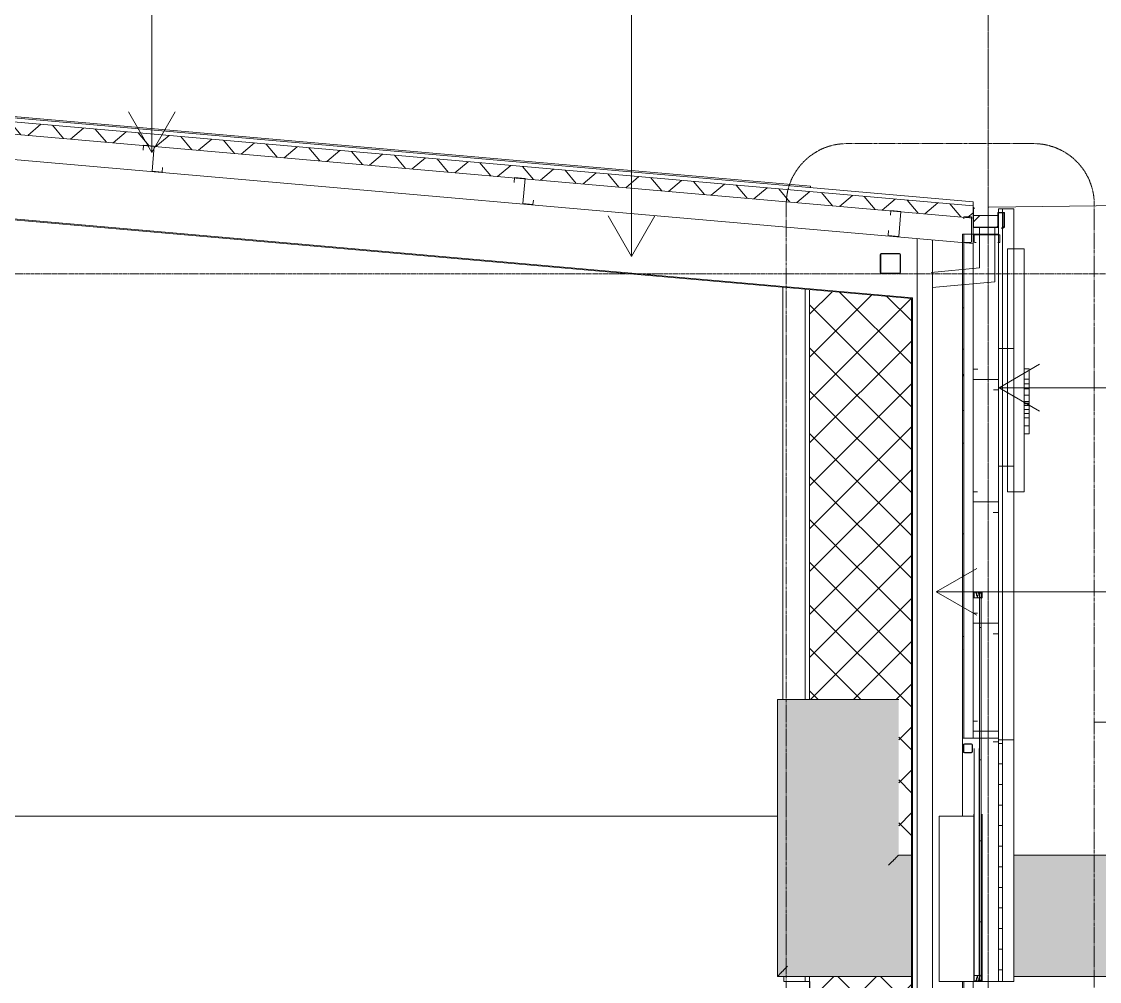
# Model space of a CAD drawing. Header units: millimetres. Extents: x 4237772 to 4686020, y -673 to 29459.
# Drawn here: x 4343118 to 4353782, y 8200 to 17694 of the extents above; entities that cross this region are included whole.
import ezdxf

# ---------------------------------------------------------------- set-up
doc = ezdxf.new("R2010")
doc.units = ezdxf.units.MM
for name, pattern in [('AEC_Center', [24, 12, -4, 4, -4]), ('AEC_Double Dash', [39, 15, -4, 6, -4, 6, -4]), ('Grid Line', [21, 12, -3, 3, -3])]:
    doc.linetypes.add(name, pattern=pattern)
for name, color, linetype, lineweight in [('A-ANNO-SYMB', 150, 'Continuous', 5), ('A-DETL', 90, 'Continuous', 18), ('A-DETL-GENF', 92, 'Continuous', 5), ('A-FLOR-LEVL', 51, 'Continuous', 5), ('A-GENM', 13, 'Continuous', 5), ('A-GLAZ-CWMG', 51, 'Continuous', 5), ('A-ROOF', 132, 'Continuous', 5), ('A-ROOF-IDEN', 132, 'Continuous', 5), ('A-ROOF-MCUT', 132, 'Continuous', 5), ('A-ROOF-PATT', 132, 'Continuous', 5), ('A-WALL', 113, 'Continuous', 5), ('A-WALL-PATT', 111, 'Continuous', 5), ('G-ANNO-TEXT', 231, 'Continuous', 5), ('P-SANR-FIXT', 6, 'Continuous', 5), ('S-BEAM', 12, 'Continuous', 5), ('S-GRID', 1, 'Continuous', 5)]:
    doc.layers.add(name, color=color, linetype=linetype, lineweight=lineweight)

# ---------------------------------------------------------------- blocks, each defined once
blk = doc.blocks.new('Mechanical - Condensers - Mechanical - Condensers-1249279-SECTION - GRIDS C4-C5')
at = {"layer": 'A-GENM'}
for points in [[(4350596, 8250), (4350696, 8350), (4350696, 10990), (4350596, 10990), (4350596, 8253)], [(4351696, 9350), (4351796, 9450), (4351796, 10990), (4351696, 10990), (4351696, 9350)], [(4351796, 9450), (4351796, 9450), (4351796, 9452)]]:
    blk.add_hatch(color=256, dxfattribs=at).paths.add_polyline_path(points)
h = blk.add_hatch(color=256, dxfattribs=at)
h.paths.add_polyline_path([(4350696, 8350), (4351922, 8350), (4351922, 9350), (4351696, 9350), (4351696, 10990), (4350696, 10990), (4350696, 8615)])
h.paths.add_polyline_path([(4355196, 8350), (4355196, 9350), (4352935, 9350), (4352935, 8350), (4354865, 8350)])
h = blk.add_hatch(color=256, dxfattribs=at)
h.paths.add_polyline_path([(4351696, 9350), (4351922, 9350), (4351922, 9450), (4351796, 9450), (4351696, 9350)])
h.paths.add_polyline_path([(4353875, 9350), (4355196, 9350), (4355196, 9450), (4352935, 9449), (4352935, 9350)])
h = blk.add_hatch(color=256, dxfattribs=at)
h.paths.add_polyline_path([(4350596, 8250), (4351922, 8250), (4351922, 8350), (4350696, 8350), (4350600, 8253)])
h.paths.add_polyline_path([(4355196, 8250), (4355196, 8350), (4352935, 8350), (4352935, 8250), (4354865, 8250)])
for p, q in [((4350596, 10990), (4350596, 8250)), ((4350696, 10990), (4350596, 10990)), ((4351696, 10990), (4350696, 10990)), ((4351796, 10990), (4351696, 10990)), ((4351922, 9450), (4351796, 9450)), ((4355196, 9450), (4352935, 9450)), ((4350596, 8250), (4351922, 8250)), ((4352935, 8250), (4355196, 8250))]:
    blk.add_line(p, q, dxfattribs=at)
for points, knots in [([(4351796, 9450), (4351796, 9450), (4351795, 9448), (4351789, 9443), (4351783, 9437), (4351777, 9431), (4351772, 9425), (4351767, 9421), (4351762, 9416), (4351756, 9409), (4351748, 9402), (4351741, 9394), (4351733, 9386), (4351722, 9376), (4351710, 9363), (4351701, 9354), (4351696, 9350)], [0, 0, 0, 0, 0.166667, 0.25, 0.333333, 0.416667, 0.458333, 0.5, 0.541667, 0.583333, 0.666667, 0.708333, 0.75, 0.833333, 0.916667, 1, 1, 1, 1]), ([(4350696, 8350), (4350692, 8346), (4350683, 8337), (4350670, 8324), (4350660, 8314), (4350652, 8306), (4350646, 8300), (4350641, 8294), (4350635, 8289), (4350630, 8284), (4350626, 8279), (4350621, 8275), (4350616, 8269), (4350609, 8263), (4350604, 8257), (4350598, 8252), (4350596, 8250), (4350596, 8250)], [0, 0, 0, 0, 0.083333, 0.166667, 0.25, 0.291667, 0.333333, 0.375, 0.416667, 0.458333, 0.5, 0.541667, 0.583333, 0.666667, 0.75, 0.833333, 1, 1, 1, 1])]:
    blk.add_open_spline(points, degree=3, knots=knots, dxfattribs=at)
blk = doc.blocks.new('Structural Framing 24 - Structural Framing 1-1264814-SECTION - GRIDS C4-C5')
at = {"layer": 'S-BEAM'}
for p, q in [((4332682, 16648), (4351932, 14963)), ((4351922, 14954), (4332682, 16638)), ((4351922, 14954), (4351922, 5210)), ((4351932, 14963), (4351932, 5210))]:
    blk.add_line(p, q, dxfattribs=at)
blk = doc.blocks.new('Downpipe - Straight - 01 - 150D-1493271-SECTION - GRIDS C4-C5')
at = {"layer": 'P-SANR-FIXT'}
for p, q in [((4351980, 15548), (4351980, 5210)), ((4352130, 5210), (4352130, 15535))]:
    blk.add_line(p, q, dxfattribs=at)
blk = doc.blocks.new('Generic Models 19 - Generic Models 13-2245973-SECTION - GRIDS C4-C5')
at = {"layer": 'A-GENM', "lineweight": 13}
for p, q in [((4352935, 15842), (4352785, 15842)), ((4352785, 15842), (4352785, 14462)), ((4352935, 14462), (4352935, 15842)), ((4352873, 15445), (4352873, 13042)), ((4353036, 15445), (4352873, 15445)), ((4353036, 13042), (4353036, 15445)), ((4352935, 14462), (4352785, 14462)), ((4352785, 14462), (4352785, 13298)), ((4352785, 14462), (4352935, 14462)), ((4352935, 13298), (4352935, 14462)), ((4352785, 13298), (4352935, 13298)), ((4352935, 13298), (4352785, 13298)), ((4352785, 13298), (4352785, 10589)), ((4352935, 10589), (4352935, 13298)), ((4352873, 13042), (4353036, 13042)), ((4352785, 10589), (4352935, 10589))]:
    blk.add_line(p, q, dxfattribs=at)
at = {"layer": 'A-GENM'}
for p, q in [((4352785, 8200), (4352785, 10589)), ((4352935, 10589), (4352935, 8200)), ((4352785, 8200), (4352935, 8200)), ((4352785, 8200), (4352935, 8200)), ((4352785, 8200), (4352935, 8200)), ((4352785, 8200), (4352785, 8200)), ((4352935, 8200), (4352935, 8200))]:
    blk.add_line(p, q, dxfattribs=at)
blk = doc.blocks.new('Rectangular Mullion - Frame_Framed Facade_Danpal_DPANMF BT1-1262948-SECTION - GRIDS C4-C5')
at = {"layer": 'A-GLAZ-CWMG'}
for p, q in [((4352617, 8257), (4352617, 8259)), ((4352617, 8259), (4352623, 8259)), ((4352621, 8257), (4352617, 8257))]:
    blk.add_line(p, q, dxfattribs=at)
blk = doc.blocks.new('MulticellPanel_Polycarbonate_Danpal_1040w - Grey-V217-SECTION - GRIDS C4-C5')
at = {"layer": 'A-GENM'}
h = blk.add_hatch(dxfattribs=at)
h.set_pattern_fill('FP_150', color=256, style=0, pattern_type=2)
h.set_pattern_definition([(90, (4308746.76, 10390.6), (-800, 5e-14), []), (180, (4308746.76, 10390.6), (-1e-13, -800), [])])
h.paths.add_polyline_path([(4352607, 8213), (4352612, 8213), (4352612, 10606), (4352596, 10606), (4352596, 8213)])
for p, q in [((4352612, 11700), (4352596, 11700)), ((4352596, 11700), (4352596, 8213)), ((4352612, 8213), (4352612, 11700)), ((4352596, 8213), (4352612, 8213))]:
    blk.add_line(p, q, dxfattribs=at)
blk = doc.blocks.new('Rectangular Mullion - DPANMF BT2-V218-SECTION - GRIDS C4-C5')
at = {"layer": 'A-DETL-GENF'}
for p, q in [((4352613, 12053), (4352539, 12053)), ((4352539, 12053), (4352539, 11994)), ((4352542, 11993), (4352542, 12050)), ((4352542, 12050), (4352560, 12050)), ((4352560, 12050), (4352560, 12039)), ((4352561, 12041), (4352561, 12050)), ((4352561, 12050), (4352586, 12050)), ((4352586, 12050), (4352586, 12041)), ((4352587, 12041), (4352587, 12050)), ((4352587, 12050), (4352612, 12050)), ((4352612, 12050), (4352612, 12047)), ((4352613, 12047), (4352613, 12053)), ((4352543, 11998), (4352542, 11998)), ((4352542, 11998), (4352542, 11993)), ((4352542, 11993), (4352596, 11993)), ((4352543, 11994), (4352543, 11998)), ((4352572, 11994), (4352543, 11994)), ((4352560, 12039), (4352564, 12039)), ((4352565, 12041), (4352561, 12041)), ((4352565, 12039), (4352562, 12039)), ((4352562, 12038), (4352565, 12038)), ((4352566, 12044), (4352564, 12041)), ((4352565, 12040), (4352565, 12039)), ((4352565, 12038), (4352565, 12024)), ((4352566, 12024), (4352566, 12043)), ((4352573, 12014), (4352573, 11995)), ((4352575, 11995), (4352575, 12014)), ((4352594, 11994), (4352576, 11994)), ((4352582, 12043), (4352582, 12024)), ((4352584, 12041), (4352583, 12044)), ((4352583, 12039), (4352583, 12040)), ((4352586, 12039), (4352583, 12039)), ((4352583, 12024), (4352583, 12038)), ((4352583, 12038), (4352586, 12038)), ((4352586, 12041), (4352584, 12041)), ((4352584, 12039), (4352592, 12039)), ((4352592, 12041), (4352587, 12041)), ((4352592, 12039), (4352592, 12041)), ((4352596, 12003), (4352594, 12003)), ((4352594, 12003), (4352594, 11994)), ((4352596, 11993), (4352596, 12003)), ((4352612, 12047), (4352602, 12047)), ((4352602, 12047), (4352602, 12041)), ((4352602, 12041), (4352606, 12041)), ((4352604, 12043), (4352604, 12045)), ((4352604, 12045), (4352621, 12045)), ((4352607, 12043), (4352604, 12043)), ((4352605, 12043), (4352608, 12043)), ((4352608, 12044), (4352606, 12044)), ((4352612, 11998), (4352607, 11996)), ((4352607, 11995), (4352613, 11996)), ((4352613, 11994), (4352607, 11992)), ((4352610, 12043), (4352608, 12044)), ((4352609, 12042), (4352617, 12042)), ((4352618, 12043), (4352610, 12043)), ((4352623, 12047), (4352613, 12047)), ((4352613, 11996), (4352613, 11994)), ((4352617, 12041), (4352617, 12040)), ((4352617, 11994), (4352617, 11996)), ((4352617, 11996), (4352618, 11996)), ((4352621, 11995), (4352617, 11995)), ((4352617, 11995), (4352617, 11994)), ((4352617, 11994), (4352623, 11994)), ((4352619, 11994), (4352617, 11994)), ((4352618, 12039), (4352621, 12039)), ((4352619, 12041), (4352619, 12043)), ((4352619, 12042), (4352623, 12042)), ((4352623, 12042), (4352619, 12041)), ((4352621, 12045), (4352621, 12044)), ((4352621, 12039), (4352621, 11995)), ((4352623, 12042), (4352623, 12047)), ((4352623, 11994), (4352623, 12042))]:
    blk.add_line(p, q, dxfattribs=at)
for centre, radius, start, end in [((4352562, 12038), 0.5, 90, 270), ((4352574, 12024), 9.2, 178.3739, 260.1209), ((4352574, 12024), 8, 178.2562, 0), ((4352572, 11995), 1, 270, 0), ((4352572, 12014), 1, 360, 80.1209), ((4352576, 12014), 1, 99.879, 180), ((4352576, 11995), 1, 180, 270), ((4352574, 12024), 9.2, 279.879, 0), ((4352582, 12043), 0.3, 30, 180), ((4352586, 12038), 0.5, 270, 90), ((4352606, 12042), 0.834, 270, 33.9612), ((4352607, 11991), 0.4, 109.6375, 276.4047), ((4352607, 11994), 11.6, 12.7142, 86.5551), ((4352569, 11958), 59.8, 43.8532, 51.0063), ((4352607, 12030), 39.1, 269.0481, 283.7613), ((4352612, 11999), 0.88, 291.9882, 47.4298), ((4352613, 11996), 0.48, 343.5726, 101.4702), ((4352617, 12041), 0.5, 0, 90), ((4352618, 12040), 0.7, 180, 270), ((4352616, 11995), 3.39, 283.7613, 306.2723), ((4352618, 12043), 0.5, 0, 90), ((4352620, 12044), 0.5, 270, 0)]:
    blk.add_arc(centre, radius, start, end, dxfattribs=at)
for centre, major_axis, start_param, end_param in [((4352566, 12043), (0.3, 0), 0, 2.617994), ((4352607, 12005), (0.197, 0.348), 0.39404, 2.948211), ((4352607, 11996), (-0.037, 0.318), 0.266475, 3.224493)]:
    blk.add_ellipse(centre, major_axis=major_axis, ratio=1, start_param=start_param, end_param=end_param, dxfattribs=at)
for points, knots in [([(4352539, 11994), (4352539, 11994), (4352539, 11994), (4352539, 11994), (4352540, 11994), (4352540, 11994), (4352540, 11994), (4352540, 11993), (4352540, 11993), (4352541, 11993), (4352541, 11993), (4352541, 11993), (4352541, 11993), (4352542, 11993), (4352542, 11993), (4352542, 11993), (4352542, 11993)], [0, 0, 0, 0, 0.0625, 0.125, 0.177083, 0.229167, 0.291667, 0.375, 0.458333, 0.541667, 0.625, 0.708333, 0.770833, 0.84375, 0.916667, 1, 1, 1, 1]), ([(4352564, 12039), (4352564, 12039), (4352565, 12039), (4352565, 12040), (4352565, 12040), (4352565, 12040), (4352565, 12040), (4352565, 12040), (4352565, 12041), (4352565, 12041), (4352565, 12041)], [0, 0, 0, 0, 0.333333, 0.416667, 0.5, 0.583333, 0.666667, 0.75, 0.84375, 1, 1, 1, 1]), ([(4352564, 12041), (4352564, 12041), (4352564, 12041), (4352564, 12041), (4352564, 12041), (4352565, 12041), (4352565, 12040), (4352565, 12040)], [0, 0, 0, 0, 0.25, 0.5, 0.75, 0.875, 1, 1, 1, 1]), ([(4352584, 12041), (4352584, 12041), (4352584, 12041), (4352583, 12041), (4352583, 12040), (4352584, 12040), (4352584, 12040), (4352584, 12040), (4352584, 12040), (4352584, 12039), (4352584, 12039), (4352584, 12039), (4352584, 12039)], [0, 0, 0, 0, 0.083333, 0.1875, 0.291667, 0.375, 0.458333, 0.583333, 0.666667, 0.75, 0.875, 1, 1, 1, 1]), ([(4352583, 12040), (4352583, 12040), (4352584, 12041), (4352584, 12041), (4352584, 12041), (4352584, 12041), (4352584, 12041), (4352584, 12041)], [0, 0, 0, 0, 0.125, 0.25, 0.375, 0.625, 1, 1, 1, 1]), ([(4352606, 12044), (4352606, 12044), (4352605, 12044), (4352605, 12044), (4352605, 12043), (4352605, 12043), (4352605, 12043), (4352605, 12043), (4352605, 12043)], [0, 0, 0, 0, 0.166667, 0.333333, 0.5, 0.666667, 0.791667, 1, 1, 1, 1]), ([(4352608, 12043), (4352608, 12043), (4352608, 12043), (4352608, 12042), (4352608, 12042), (4352608, 12042), (4352608, 12042), (4352608, 12042), (4352609, 12042), (4352609, 12042)], [0, 0, 0, 0, 0.222222, 0.388889, 0.555556, 0.666667, 0.777778, 0.888889, 1, 1, 1, 1]), ([(4352618, 11992), (4352618, 11993), (4352619, 11993), (4352619, 11994), (4352619, 11994), (4352619, 11994)], [0, 0, 0, 0, 0.470588, 0.735294, 1, 1, 1, 1]), ([(4352620, 12043), (4352620, 12043), (4352620, 12043), (4352620, 12043), (4352620, 12043), (4352619, 12043), (4352619, 12043), (4352619, 12043), (4352619, 12042), (4352619, 12042), (4352619, 12042), (4352619, 12042), (4352619, 12042), (4352619, 12042), (4352619, 12042)], [0, 0, 0, 0, 0.0625, 0.125, 0.1875, 0.25, 0.3125, 0.375, 0.5, 0.583333, 0.708333, 0.802083, 0.911458, 1, 1, 1, 1])]:
    blk.add_open_spline(points, degree=3, knots=knots, dxfattribs=at)
blk = doc.blocks.new('Rectangular Mullion - Frame_Framed Facade_Danpal_DPANMF BT2-V219-SECTION - GRIDS C4-C5')
at = {"layer": 'A-GLAZ-CWMG'}
for p, q in [((4352613, 12047), (4352613, 12053)), ((4352539, 11993), (4352542, 11993)), ((4352596, 11993), (4352596, 12039)), ((4352596, 12039), (4352621, 12039)), ((4352623, 12047), (4352613, 12047)), ((4352621, 11995), (4352617, 11995)), ((4352617, 11995), (4352617, 11994)), ((4352617, 11994), (4352623, 11994)), ((4352623, 12042), (4352623, 12047))]:
    blk.add_line(p, q, dxfattribs=at)
blk = doc.blocks.new('Rectangular Mullion - DPANMF BT1-V220-SECTION - GRIDS C4-C5')
at = {"layer": 'A-DETL-GENF'}
for p, q in [((4352539, 8259), (4352539, 8200)), ((4352596, 8260), (4352542, 8260)), ((4352542, 8260), (4352542, 8255)), ((4352542, 8203), (4352542, 8259)), ((4352542, 8255), (4352543, 8255)), ((4352543, 8255), (4352543, 8259)), ((4352543, 8259), (4352572, 8259)), ((4352564, 8213), (4352560, 8213)), ((4352560, 8213), (4352560, 8203)), ((4352561, 8203), (4352561, 8212)), ((4352561, 8212), (4352565, 8212)), ((4352565, 8215), (4352562, 8215)), ((4352562, 8214), (4352565, 8214)), ((4352564, 8212), (4352566, 8209)), ((4352565, 8228), (4352565, 8215)), ((4352565, 8214), (4352565, 8212)), ((4352566, 8209), (4352566, 8228)), ((4352573, 8258), (4352573, 8239)), ((4352575, 8239), (4352575, 8258)), ((4352576, 8259), (4352594, 8259)), ((4352582, 8229), (4352582, 8209)), ((4352583, 8215), (4352583, 8229)), ((4352586, 8215), (4352583, 8215)), ((4352583, 8212), (4352583, 8214)), ((4352583, 8214), (4352586, 8214)), ((4352583, 8209), (4352584, 8212)), ((4352592, 8213), (4352584, 8213)), ((4352584, 8212), (4352586, 8212)), ((4352586, 8212), (4352586, 8203)), ((4352587, 8203), (4352587, 8212)), ((4352587, 8212), (4352592, 8212)), ((4352592, 8212), (4352592, 8213)), ((4352594, 8259), (4352594, 8250)), ((4352594, 8250), (4352596, 8250)), ((4352596, 8250), (4352596, 8260)), ((4352606, 8211), (4352602, 8211)), ((4352602, 8211), (4352602, 8206)), ((4352607, 8261), (4352613, 8259)), ((4352613, 8256), (4352607, 8258)), ((4352607, 8257), (4352612, 8255)), ((4352613, 8259), (4352613, 8257)), ((4352623, 8259), (4352617, 8259)), ((4352617, 8259), (4352617, 8257)), ((4352617, 8257), (4352617, 8259)), ((4352617, 8259), (4352619, 8259)), ((4352617, 8257), (4352621, 8257)), ((4352618, 8257), (4352617, 8257)), ((4352617, 8213), (4352617, 8212)), ((4352621, 8213), (4352618, 8213)), ((4352619, 8210), (4352619, 8212)), ((4352619, 8212), (4352623, 8211)), ((4352621, 8257), (4352621, 8213)), ((4352623, 8211), (4352623, 8259)), ((4352539, 8200), (4352613, 8200)), ((4352560, 8203), (4352542, 8203)), ((4352586, 8203), (4352561, 8203)), ((4352612, 8203), (4352587, 8203)), ((4352602, 8206), (4352612, 8206)), ((4352604, 8207), (4352604, 8210)), ((4352604, 8210), (4352607, 8210)), ((4352621, 8207), (4352604, 8207)), ((4352608, 8210), (4352605, 8210)), ((4352606, 8209), (4352608, 8209)), ((4352608, 8209), (4352610, 8210)), ((4352617, 8211), (4352609, 8211)), ((4352610, 8210), (4352618, 8210)), ((4352612, 8206), (4352612, 8203)), ((4352613, 8200), (4352613, 8206)), ((4352613, 8206), (4352623, 8206)), ((4352623, 8211), (4352619, 8211)), ((4352621, 8209), (4352621, 8207)), ((4352623, 8206), (4352623, 8211))]:
    blk.add_line(p, q, dxfattribs=at)
for centre, radius, start, end in [((4352562, 8215), 0.5, 90, 270), ((4352574, 8229), 9.2, 99.8791, 181.6261), ((4352574, 8229), 8, 0, 181.7438), ((4352572, 8258), 1, 0, 90), ((4352572, 8239), 1, 279.8791, 0), ((4352576, 8258), 1, 90, 180), ((4352576, 8239), 1, 180, 260.121), ((4352574, 8229), 9.2, 360, 80.121), ((4352586, 8215), 0.5, 270, 90), ((4352606, 8210), 0.834, 326.0388, 90), ((4352607, 8223), 39.1, 76.2387, 90.9519), ((4352607, 8257), 0.32, 78.5298, 248.0118), ((4352607, 8259), 11.6, 273.4449, 347.2858), ((4352569, 8295), 59.8, 308.9937, 316.1468), ((4352607, 8248), 0.4, 130.5832, 276.9264), ((4352612, 8254), 0.88, 312.5702, 68.0118), ((4352613, 8257), 0.48, 258.5298, 16.4274), ((4352616, 8258), 3.39, 53.7277, 76.2387), ((4352618, 8213), 0.7, 90, 180), ((4352617, 8212), 0.5, 270, 0), ((4352566, 8209), 0.3, 210, 0), ((4352582, 8209), 0.3, 180, 330), ((4352618, 8210), 0.5, 270, 0), ((4352620, 8209), 0.5, 0, 90)]:
    blk.add_arc(centre, radius, start, end, dxfattribs=at)
blk.add_ellipse((4352607, 8262), major_axis=(-0.25, 0.312), ratio=1, start_param=5.495054, end_param=8.40569, dxfattribs=at)
for points, knots in [([(4352542, 8259), (4352542, 8259), (4352542, 8259), (4352542, 8260), (4352542, 8260), (4352541, 8260), (4352541, 8260), (4352541, 8260), (4352541, 8259), (4352540, 8259), (4352540, 8259), (4352540, 8259), (4352539, 8259), (4352539, 8259), (4352539, 8259), (4352539, 8259)], [0, 0, 0, 0, 0.041667, 0.104167, 0.177083, 0.239583, 0.333333, 0.416667, 0.5, 0.666667, 0.729167, 0.791667, 0.84375, 0.90625, 1, 1, 1, 1]), ([(4352565, 8212), (4352565, 8212), (4352565, 8212), (4352565, 8212), (4352565, 8212), (4352565, 8213), (4352565, 8213), (4352565, 8213), (4352565, 8213), (4352565, 8213), (4352564, 8213), (4352564, 8213), (4352564, 8213)], [0, 0, 0, 0, 0.083333, 0.1875, 0.291667, 0.375, 0.458333, 0.583333, 0.666667, 0.75, 0.875, 1, 1, 1, 1]), ([(4352565, 8212), (4352565, 8212), (4352565, 8212), (4352565, 8212), (4352564, 8212), (4352564, 8212), (4352564, 8212), (4352564, 8212)], [0, 0, 0, 0, 0.125, 0.25, 0.375, 0.625, 1, 1, 1, 1]), ([(4352584, 8213), (4352584, 8213), (4352584, 8213), (4352584, 8213), (4352584, 8213), (4352584, 8213), (4352583, 8212), (4352583, 8212), (4352583, 8212), (4352584, 8212), (4352584, 8212)], [0, 0, 0, 0, 0.333333, 0.416667, 0.5, 0.583333, 0.666667, 0.75, 0.84375, 1, 1, 1, 1]), ([(4352584, 8212), (4352584, 8212), (4352584, 8212), (4352584, 8212), (4352584, 8212), (4352584, 8212), (4352583, 8212), (4352583, 8212)], [0, 0, 0, 0, 0.25, 0.5, 0.75, 0.875, 1, 1, 1, 1]), ([(4352619, 8259), (4352619, 8259), (4352619, 8259), (4352619, 8259), (4352619, 8259), (4352619, 8260), (4352618, 8260), (4352618, 8260), (4352618, 8260)], [0, 0, 0, 0, 0.147059, 0.294118, 0.411765, 0.588235, 0.823529, 1, 1, 1, 1]), ([(4352605, 8210), (4352605, 8210), (4352605, 8210), (4352605, 8210), (4352605, 8209), (4352605, 8209), (4352605, 8209), (4352606, 8209), (4352606, 8209)], [0, 0, 0, 0, 0.125, 0.25, 0.5, 0.666667, 0.833333, 1, 1, 1, 1]), ([(4352609, 8211), (4352609, 8211), (4352608, 8211), (4352608, 8211), (4352608, 8211), (4352608, 8211), (4352608, 8210), (4352608, 8210), (4352608, 8210), (4352608, 8210)], [0, 0, 0, 0, 0.111111, 0.222222, 0.333333, 0.444444, 0.555556, 0.708333, 1, 1, 1, 1]), ([(4352619, 8211), (4352619, 8211), (4352619, 8211), (4352619, 8211), (4352619, 8211), (4352619, 8210), (4352619, 8210), (4352619, 8210), (4352619, 8210), (4352620, 8210), (4352620, 8210), (4352620, 8210), (4352620, 8210), (4352620, 8210)], [0, 0, 0, 0, 0.072917, 0.1875, 0.291667, 0.5, 0.583333, 0.666667, 0.729167, 0.791667, 0.854167, 0.916667, 1, 1, 1, 1])]:
    blk.add_open_spline(points, degree=3, knots=knots, dxfattribs=at)
blk = doc.blocks.new('Rectangular Mullion - Frame_Framed Facade_Danpal_DPANMF BT1-V221-SECTION - GRIDS C4-C5')
at = {"layer": 'A-GLAZ-CWMG'}
for p, q in [((4352542, 8260), (4352539, 8260)), ((4352596, 8213), (4352596, 8259)), ((4352621, 8213), (4352596, 8213)), ((4352623, 8259), (4352617, 8259)), ((4352617, 8259), (4352617, 8257)), ((4352617, 8257), (4352621, 8257)), ((4352613, 8200), (4352613, 8206)), ((4352613, 8206), (4352623, 8206)), ((4352623, 8206), (4352623, 8211))]:
    blk.add_line(p, q, dxfattribs=at)
blk = doc.blocks.new('Rectangular Mullion - Mullion_FramedFacade_Danpal_DPAEC50-1262938-SECTION - GRIDS C4-C5')
at = {"layer": 'A-GLAZ-CWMG'}
for p, q in [((4352543, 8260), (4352543, 10503)), ((4352592, 10503), (4352592, 8260)), ((4352593, 8260), (4352593, 10503)), ((4352595, 8260), (4352595, 10501)), ((4352595, 10501), (4352595, 8260))]:
    blk.add_line(p, q, dxfattribs=at)
blk = doc.blocks.new('MulticellPanel_Polycarbonate_Danpal_1040w - Grey-V222-SECTION - GRIDS C4-C5')
at = {"layer": 'A-GENM'}
for p, q in [((4352612, 12039), (4352596, 12039)), ((4352596, 12039), (4352596, 11700)), ((4352612, 11700), (4352612, 12039)), ((4352596, 11700), (4352612, 11700))]:
    blk.add_line(p, q, dxfattribs=at)
blk = doc.blocks.new('Rectangular Mullion - Frame_Framed Facade_Danpal_DPANMF BT1-1262946-SECTION - GRIDS C4-C5')
at = {"layer": 'A-GLAZ-CWMG'}
for p, q in [((4352539, 8260), (4352539, 9854)), ((4352617, 8260), (4352617, 9853)), ((4352623, 8260), (4352623, 9853)), ((4352617, 8260), (4352612, 8260)), ((4352623, 8260), (4352617, 8260))]:
    blk.add_line(p, q, dxfattribs=at)
blk = doc.blocks.new('LYSAGHT_PURLINS - LYSAGHT_PURLINS-1549125-SECTION - GRIDS C4-C5')
at = {"layer": 'A-DETL-GENF'}
for p, q in [((4352543, 15581), (4352543, 15515)), ((4352792, 15586), (4352548, 15586)), ((4352797, 15515), (4352797, 15581)), ((4352548, 15510), (4352563, 15510)), ((4352777, 15510), (4352792, 15510))]:
    blk.add_line(p, q, dxfattribs=at)
for centre, start, end in [((4352548, 15581), 90, 180), ((4352792, 15581), 360, 90), ((4352548, 15515), 180, 270), ((4352792, 15515), 270, 360)]:
    blk.add_arc(centre, 5, start, end, dxfattribs=at)
blk = doc.blocks.new('Steel-RHS_SHS-Section - 200x200-1549162-SECTION - GRIDS C4-C5')
at = {"layer": 'A-DETL-GENF'}
h = blk.add_hatch(dxfattribs=at)
h.set_pattern_fill('FP_181', color=256, style=0, pattern_type=2)
h.set_pattern_definition([(45, (4308746.76, 10390.6), (-502.894, 502.894), []), (45, (4308746.76, 11152.6), (-502.894, 502.894), [])])
h.paths.add_polyline_path([(4351804, 15201), (4351804, 15205), (4351624, 15205), (4351624, 15201)])
h.paths.add_polyline_path([(4351814, 15211), (4351814, 15391), (4351810, 15391), (4351810, 15211)])
h.paths.add_polyline_path([(4351614, 15211), (4351618, 15211), (4351618, 15391), (4351614, 15391)])
h.paths.add_polyline_path([(4351624, 15397), (4351804, 15397), (4351804, 15401), (4351624, 15401)])
for p, q in [((4351614, 15391), (4351614, 15211)), ((4351618, 15211), (4351618, 15391)), ((4351804, 15401), (4351624, 15401)), ((4351624, 15397), (4351804, 15397)), ((4351810, 15391), (4351810, 15211)), ((4351814, 15211), (4351814, 15391)), ((4351804, 15205), (4351624, 15205)), ((4351624, 15201), (4351804, 15201))]:
    blk.add_line(p, q, dxfattribs=at)
for centre, radius, start, end in [((4351624, 15391), 10, 90, 180), ((4351624, 15391), 6, 90, 180), ((4351804, 15391), 10, 0, 90), ((4351804, 15391), 6, 0, 90), ((4351624, 15211), 10, 180, 270), ((4351624, 15211), 6, 180, 270), ((4351804, 15211), 10, 270, 0), ((4351804, 15211), 6, 270, 0)]:
    blk.add_arc(centre, radius, start, end, dxfattribs=at)
blk = doc.blocks.new('Steel-RHS_SHS-Section - 90x90-1810596-SECTION - GRIDS C4-C5')
at = {"layer": 'A-DETL-GENF'}
for p, q in [((4352436, 10541), (4352436, 10471)), ((4352440, 10471), (4352440, 10541)), ((4352516, 10551), (4352446, 10551)), ((4352446, 10547), (4352516, 10547)), ((4352516, 10465), (4352446, 10465)), ((4352446, 10461), (4352516, 10461)), ((4352522, 10541), (4352522, 10471)), ((4352526, 10471), (4352526, 10541))]:
    blk.add_line(p, q, dxfattribs=at)
for centre, radius, start, end in [((4352446, 10541), 10, 90, 180), ((4352446, 10471), 10, 180, 270), ((4352446, 10541), 6, 90, 180), ((4352446, 10471), 6, 180, 270), ((4352516, 10541), 10, 0, 90), ((4352516, 10541), 6, 0, 90), ((4352516, 10471), 10, 270, 0), ((4352516, 10471), 6, 270, 0)]:
    blk.add_arc(centre, radius, start, end, dxfattribs=at)

msp = doc.modelspace()

# ---------------------------------------------------------------- hatches: boundary and pattern name
at = {"layer": 'A-DETL-GENF'}
h = msp.add_hatch(dxfattribs=at)
h.set_pattern_fill('FP_180', color=1, style=0, pattern_type=2)
h.set_pattern_definition([(45, (4308746.76, 10390.63), (-141.4214, 141.4214), [])])
h.paths.add_polyline_path([(4352777, 15657), (4352777, 15777), (4352537, 15777), (4352537, 15657), (4352637, 15657)])
at = {"layer": 'A-ROOF-PATT'}
h = msp.add_hatch(dxfattribs=at)
h.set_pattern_fill('FP_7', color=256, angle=-135, style=0, pattern_type=2)
h.set_pattern_definition([(40, (4308746.76, 10390.63), (-192.8363, 229.8133), []), (130, (4308746.76, 10390.63), (-229.8133, -192.8363), [])])
h.paths.add_polyline_path([(4352532, 15751), (4352532, 15871), (4332684, 17608), (4312836, 15871), (4312836, 15751), (4332684, 17487), (4352390, 15763)])
at = {"layer": 'A-WALL-PATT'}
h = msp.add_hatch(dxfattribs=at)
h.set_pattern_fill('FP_4', color=256, style=0, pattern_type=2)
h.set_pattern_definition([(0, (4308746.76, 10390.63), (812.8, 203.2), [67.056, -542.544, 67.056, -3793.744]), (0, (4308746.76, 10390.63), (812.8, 203.2), [-676.656, -542.544, 67.056, -1152.144, -2032]), (0, (4308746.76, 10390.63), (812.8, 203.2), [-2438.4, 67.056, -542.544, 67.056, -1355.344]), (0, (4308746.76, 10390.63), (812.8, 203.2), [-3115.056, -339.344, 67.056, -948.944]), (120, (4309051.56, 10492.23), (-582.3764, 602.30545), [67.056, -542.544, 67.056, -3793.744]), (120, (4309051.56, 10492.23), (-582.3764, 602.30545), [-676.656, -542.544, 67.056, -1152.144, -2032]), (120, (4309051.56, 10492.23), (-582.3764, 602.30545), [-2438.4, 67.056, -542.544, 67.056, -1355.344]), (120, (4309051.56, 10492.23), (-582.3764, 602.30545), [-3115.056, -339.344, 67.056, -948.944]), (240, (4309153.16, 10898.63), (-230.4236, -805.50545), [67.056, -542.544, 67.056, -3793.744]), (240, (4309153.16, 10898.63), (-230.4236, -805.50545), [-676.656, -542.544, 67.056, -1152.144, -2032]), (240, (4309153.16, 10898.63), (-230.4236, -805.50545), [-2438.4, 67.056, -542.544, 67.056, -1355.344]), (240, (4309153.16, 10898.63), (-230.4236, -805.50545), [-3115.056, -339.344, 67.056, -948.944])])
h.paths.add_polyline_path([(4352440, 10606), (4352440, 15508), (4352428, 15509), (4352428, 10606)])
h = msp.add_hatch(dxfattribs=at)
h.set_pattern_fill('FP_12', color=256, style=0, pattern_type=2)
h.set_pattern_definition([(45, (4308746.76, 10390.63), (-212.132, 212.132), []), (135, (4308746.76, 10390.63), (-212.132, -212.132), [])])
h.paths.add_polyline_path([(4350915, 7600), (4351922, 7600), (4351922, 7650), (4350915, 7650)])
h.paths.add_polyline_path([(4350915, 7750), (4351922, 7750), (4351922, 8250), (4350915, 8250), (4350915, 8177)])
h.paths.add_polyline_path([(4351922, 9450), (4351922, 14954), (4350915, 15042), (4350915, 10990), (4351796, 10990), (4351796, 9450), (4351895, 9450)])

# ---------------------------------------------------------------- linework, layer by layer
at = {"layer": 'A-ANNO-SYMB', "linetype": 'AEC_Double Dash'}
for p, q in [((4353131, 16487), (4351284, 16487)), ((4350684, 15887), (4350684, 4362)), ((4353731, 4362), (4353731, 15887))]:
    msp.add_line(p, q, dxfattribs=at)
at = {"layer": 'A-ANNO-SYMB'}
msp.add_line((4353731, 10764), (4356779, 10764), dxfattribs=at)
at = {"layer": 'A-ANNO-SYMB', "linetype": 'AEC_Double Dash'}
for centre, start, end in [((4351284, 15887), 90, 180), ((4353131, 15887), 0, 90)]:
    msp.add_arc(centre, 600, start, end, dxfattribs=at)
at = {"layer": 'A-DETL'}
for p, q in [((4344326, 16472), (4344322, 16422)), ((4344326, 16472), (4344431, 16463)), ((4344431, 16463), (4344409, 16214)), ((4344409, 16214), (4344509, 16205)), ((4344509, 16205), (4344513, 16250)), ((4347995, 16151), (4347991, 16101)), ((4347995, 16151), (4348100, 16142)), ((4348100, 16142), (4348078, 15893)), ((4348078, 15893), (4348178, 15884)), ((4348178, 15884), (4348182, 15929)), ((4351719, 15825), (4351715, 15780)), ((4351819, 15817), (4351719, 15825)), ((4351797, 15567), (4351819, 15817)), ((4352537, 15852), (4352537, 15657)), ((4352537, 15852), (4352544, 15852)), ((4352544, 15852), (4352543, 15842)), ((4352777, 15802), (4352777, 15657)), ((4352777, 15802), (4352842, 15802)), ((4352842, 15802), (4352842, 15660)), ((4351693, 15577), (4351697, 15626)), ((4351693, 15577), (4351797, 15567)), ((4352537, 15657), (4352777, 15657)), ((4352842, 15660), (4352816, 15645)), ((4352533, 14155), (4352533, 14255)), ((4352533, 14255), (4352578, 14255)), ((4352783, 14155), (4352533, 14155)), ((4352783, 14050), (4352783, 14155)), ((4352783, 14050), (4352733, 14050)), ((4352532, 12943), (4352532, 13043)), ((4352532, 13043), (4352577, 13043)), ((4352782, 12943), (4352532, 12943)), ((4352782, 12838), (4352782, 12943)), ((4352782, 12838), (4352732, 12838)), ((4352532, 11743), (4352532, 11843)), ((4352532, 11843), (4352577, 11843)), ((4352782, 11743), (4352532, 11743)), ((4352782, 11638), (4352782, 11743)), ((4352782, 11638), (4352732, 11638)), ((4352532, 10676), (4352532, 10776)), ((4352532, 10776), (4352577, 10776)), ((4352782, 10676), (4352532, 10676)), ((4352782, 10571), (4352782, 10676)), ((4352782, 10571), (4352732, 10571))]:
    msp.add_line(p, q, dxfattribs=at)
at = {"layer": 'A-DETL', "lineweight": 5}
for p, q in [((4352777, 15777), (4352537, 15777)), ((4352537, 15777), (4352537, 15657)), ((4352777, 15657), (4352777, 15777)), ((4352537, 15657), (4352777, 15657)), ((4352597, 15257), (4352597, 15657)), ((4352747, 15657), (4352747, 15120)), ((4352597, 15257), (4352119, 15213)), ((4352747, 15120), (4352129, 15063))]:
    msp.add_line(p, q, dxfattribs=at)
at = {"layer": 'A-FLOR-LEVL', "linetype": 'AEC_Center'}
msp.add_line((4238572, 15200), (4377820, 15200), dxfattribs=at)
at = {"layer": 'A-GENM'}
for p, q in [((4353036, 14258), (4353086, 14258)), ((4353086, 14258), (4353086, 14158)), ((4353036, 14158), (4353086, 14158)), ((4353036, 14111), (4353086, 14111)), ((4353086, 14158), (4353086, 14111)), ((4353086, 14111), (4353086, 14061)), ((4353036, 14061), (4353086, 14061)), ((4353036, 13999), (4353086, 13999)), ((4353086, 14061), (4353086, 13999)), ((4353086, 13999), (4353086, 13937)), ((4353036, 13937), (4353086, 13937)), ((4353036, 13896), (4353086, 13896)), ((4353086, 13937), (4353086, 13919)), ((4353086, 13912), (4353086, 13896)), ((4353086, 13896), (4353086, 13856)), ((4353036, 13856), (4353086, 13856)), ((4353036, 13816), (4353086, 13816)), ((4353036, 13776), (4353086, 13776)), ((4353086, 13856), (4353086, 13816)), ((4353086, 13816), (4353086, 13776)), ((4353086, 13776), (4353086, 13695)), ((4353036, 13695), (4353086, 13695)), ((4353086, 13695), (4353086, 13615)), ((4353036, 13615), (4353086, 13615))]:
    msp.add_line(p, q, dxfattribs=at)
at = {"layer": 'A-GENM', "lineweight": 13}
for p, q in [((4353086, 13919), (4353036, 13919)), ((4353036, 13919), (4353036, 13912)), ((4353036, 13912), (4353086, 13912)), ((4353086, 13912), (4353086, 13919))]:
    msp.add_line(p, q, dxfattribs=at)
at = {"layer": 'A-ROOF'}
for p, q in [((4332684, 17608), (4352532, 15871)), ((4332684, 17487), (4352532, 15751)), ((4342527, 16798), (4350924, 16066)), ((4350924, 16066), (4350924, 16052))]:
    msp.add_line(p, q, dxfattribs=at)
at = {"layer": 'A-ROOF', "lineweight": 15}
for p, q in [((4332684, 17236), (4352532, 15500)), ((4352532, 15912), (4342571, 16783)), ((4352532, 15500), (4352532, 15912))]:
    msp.add_line(p, q, dxfattribs=at)
at = {"layer": 'A-ROOF-IDEN'}
msp.add_line((4352687, 15857), (4354841, 15884), dxfattribs=at)
at = {"layer": 'A-ROOF-MCUT'}
for p, q in [((4352537, 15857), (4352532, 15857)), ((4352537, 15662), (4352537, 15857)), ((4352842, 15807), (4352777, 15807)), ((4352777, 15807), (4352777, 15662)), ((4352782, 15657), (4352782, 15802)), ((4352782, 15802), (4352837, 15802)), ((4352837, 15802), (4352837, 15668)), ((4352842, 15665), (4352842, 15807)), ((4352532, 15657), (4352782, 15657)), ((4352777, 15662), (4352537, 15662)), ((4352837, 15668), (4352814, 15655)), ((4352814, 15655), (4352817, 15651)), ((4352817, 15651), (4352842, 15665))]:
    msp.add_line(p, q, dxfattribs=at)
at = {"layer": 'A-WALL', "lineweight": 13}
for p, q in [((4352782, 15842), (4352782, 10589)), ((4352822, 15842), (4352782, 15842)), ((4352822, 10589), (4352822, 15842)), ((4352428, 15592), (4352428, 10606)), ((4352782, 15592), (4352428, 15592)), ((4352428, 10606), (4352782, 10606)), ((4352782, 10589), (4352822, 10589)), ((4352428, 8200), (4352428, 5210)), ((4352539, 8200), (4352428, 8200)), ((4352682, 8200), (4352613, 8200)), ((4352682, 5210), (4352682, 8200))]:
    msp.add_line(p, q, dxfattribs=at)
at = {"layer": 'A-WALL'}
for p, q in [((4352440, 10606), (4352440, 15592)), ((4352532, 10606), (4352532, 15592)), ((4350651, 15065), (4350651, 10990)), ((4350871, 15046), (4350871, 10990)), ((4350915, 15042), (4350915, 10990)), ((4352428, 9836), (4352428, 10606)), ((4352782, 10148), (4352782, 10589)), ((4352822, 10589), (4352822, 10555)), ((4352822, 10555), (4352782, 10555)), ((4352822, 10555), (4352822, 9944)), ((4352822, 10352), (4352782, 10352)), ((4352822, 10148), (4352782, 10148)), ((4352782, 9741), (4352782, 10148)), ((4352822, 9944), (4352782, 9944)), ((4352822, 9944), (4352822, 8520)), ((4350596, 9834), (4332808, 9834)), ((4352198, 8200), (4352198, 9836)), ((4352539, 9836), (4352198, 9836)), ((4352782, 9537), (4352782, 9741)), ((4352782, 9741), (4352822, 9741)), ((4352822, 9537), (4352782, 9537)), ((4352782, 9468), (4352782, 9537)), ((4352782, 9468), (4352782, 8200)), ((4352822, 9334), (4352782, 9334)), ((4352822, 9130), (4352782, 9130)), ((4352822, 8927), (4352782, 8927)), ((4352822, 8723), (4352782, 8723)), ((4352822, 8520), (4352782, 8520)), ((4352782, 8520), (4352822, 8520)), ((4352822, 8520), (4352822, 8316)), ((4350661, 8200), (4350661, 8250)), ((4350871, 8250), (4350871, 8200)), ((4350915, 8250), (4350915, 7750)), ((4352822, 8316), (4352782, 8316)), ((4352822, 8316), (4352822, 8200)), ((4350661, 8200), (4350916, 8200)), ((4350916, 8200), (4350916, 7750)), ((4352198, 8200), (4352428, 8200)), ((4352440, 5210), (4352440, 8200)), ((4352532, 5210), (4352532, 8200)), ((4352782, 8200), (4352682, 8200)), ((4352822, 8200), (4352782, 8200))]:
    msp.add_line(p, q, dxfattribs=at)
at = {"layer": 'G-ANNO-TEXT', "color": 7}
for p, q in [((4344406, 16400), (4344406, 20361)), ((4349154, 15372), (4349154, 18585)), ((4344406, 16400), (4344175, 16800)), ((4344406, 16400), (4344637, 16800)), ((4349154, 15372), (4348923, 15772)), ((4349154, 15372), (4349385, 15772)), ((4352789, 14073), (4353189, 14304)), ((4352789, 14073), (4353189, 13842)), ((4352789, 14073), (4363338, 14073)), ((4352168, 12055), (4352568, 12286)), ((4352168, 12055), (4352568, 11824)), ((4352168, 12055), (4363338, 12055))]:
    msp.add_line(p, q, dxfattribs=at)
at = {"layer": 'S-GRID', "linetype": 'Grid Line'}
msp.add_line((4352682, -610), (4352682, 25305), dxfattribs=at)

# ---------------------------------------------------------------- block references
at = {"layer": 'A-DETL-GENF', "rotation": 270.0000000000563}
msp.add_blockref('LYSAGHT_PURLINS - LYSAGHT_PURLINS-1549125-SECTION - GRIDS C4-C5', (4336930, 4368306), dxfattribs=at)
at = {"layer": 'A-DETL-GENF'}
for name in ['LYSAGHT_PURLINS - LYSAGHT_PURLINS-1549125-SECTION - GRIDS C4-C5', 'Steel-RHS_SHS-Section - 200x200-1549162-SECTION - GRIDS C4-C5', 'Rectangular Mullion - DPANMF BT2-V218-SECTION - GRIDS C4-C5', 'Steel-RHS_SHS-Section - 90x90-1810596-SECTION - GRIDS C4-C5', 'Rectangular Mullion - DPANMF BT1-V220-SECTION - GRIDS C4-C5']:
    msp.add_blockref(name, (0, 0), dxfattribs=at)
at = {"layer": 'A-GENM'}
for name in ['Generic Models 19 - Generic Models 13-2245973-SECTION - GRIDS C4-C5', 'MulticellPanel_Polycarbonate_Danpal_1040w - Grey-V222-SECTION - GRIDS C4-C5', 'MulticellPanel_Polycarbonate_Danpal_1040w - Grey-V217-SECTION - GRIDS C4-C5', 'Mechanical - Condensers - Mechanical - Condensers-1249279-SECTION - GRIDS C4-C5']:
    msp.add_blockref(name, (0, 0), dxfattribs=at)
at = {"layer": 'A-GLAZ-CWMG'}
for name in ['Rectangular Mullion - Frame_Framed Facade_Danpal_DPANMF BT2-V219-SECTION - GRIDS C4-C5', 'Rectangular Mullion - Mullion_FramedFacade_Danpal_DPAEC50-1262938-SECTION - GRIDS C4-C5', 'Rectangular Mullion - Frame_Framed Facade_Danpal_DPANMF BT1-1262946-SECTION - GRIDS C4-C5', 'Rectangular Mullion - Frame_Framed Facade_Danpal_DPANMF BT1-V221-SECTION - GRIDS C4-C5', 'Rectangular Mullion - Frame_Framed Facade_Danpal_DPANMF BT1-1262948-SECTION - GRIDS C4-C5']:
    msp.add_blockref(name, (0, 0), dxfattribs=at)
at = {"layer": 'P-SANR-FIXT'}
msp.add_blockref('Downpipe - Straight - 01 - 150D-1493271-SECTION - GRIDS C4-C5', (0, 0), dxfattribs=at)
at = {"layer": 'S-BEAM'}
msp.add_blockref('Structural Framing 24 - Structural Framing 1-1264814-SECTION - GRIDS C4-C5', (0, 0), dxfattribs=at)

doc.saveas('drawing.dxf')
